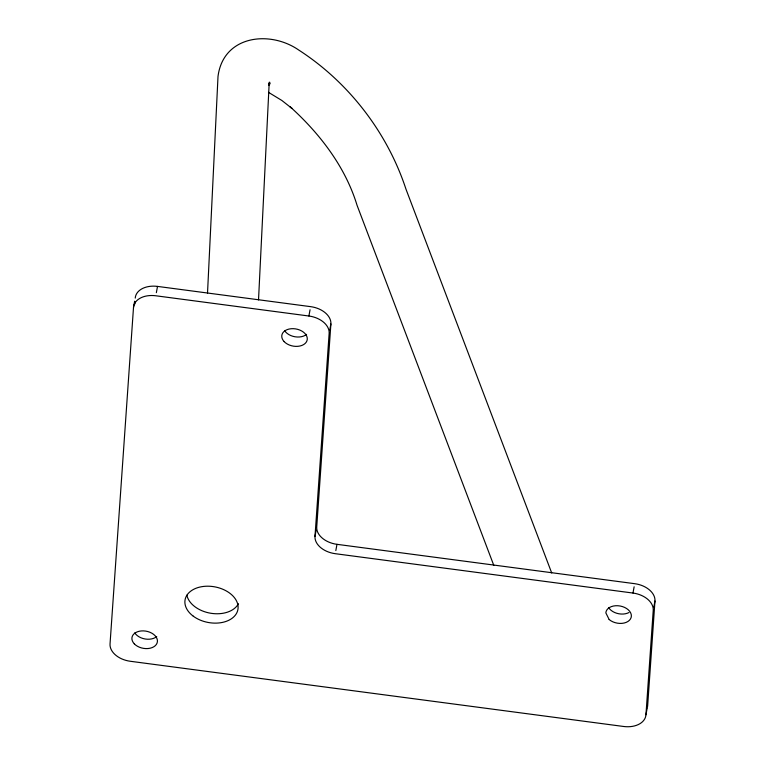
<?xml version="1.0" encoding="UTF-8"?>
<svg xmlns="http://www.w3.org/2000/svg" width="765" height="765" viewBox="0 0 765 765"><rect width="100%" height="100%" fill="white"/><g stroke="black" fill="none" stroke-linecap="round" stroke-linejoin="round"><path stroke-width="1.15" d="M207.516 293.167L218.006 76.462C223.237 35.324 269.854 29.978 298.733 50.041C348.716 82.295 387.415 132.641 405.966 189.146L551.708 572.985M258.522 299.909L269.232 82.218M134.659 301.219L133.502 307.463L110.036 643.948A21.487 14.487 10.5 0 0 130.289 661.266L623.666 726.482A21.487 14.487 10.5 0 0 645.947 714.787L647.104 708.543M134.822 304.049L134.994 301.668M645.947 714.787L653.234 610.365A21.487 14.487 10.5 0 0 632.98 593.047L335.242 553.688A21.487 14.487 10.5 0 1 314.989 536.38L329.151 333.32A21.487 14.487 10.5 0 0 308.897 316.012L155.783 295.768A21.487 14.487 10.5 0 0 133.502 307.463M135.242 298.101A21.487 14.487 10.5 0 1 157.513 286.406L310.638 306.65A21.487 14.487 10.5 0 1 330.891 323.958L316.729 527.018A21.487 14.487 10.5 0 0 336.983 544.326L634.711 583.685A21.487 14.487 10.5 0 1 654.964 601.003L647.678 705.426A21.487 14.487 10.5 0 1 647.142 708.017M156.356 292.651L157.513 286.406M308.897 316.012L310.055 309.768M329.734 330.203L330.891 323.958M314.989 536.38L316.146 530.135M335.825 550.571L336.983 544.326M632.98 593.047L634.137 586.803M653.807 607.238L654.964 601.003M268.764 85.049L269.787 82.285L268.821 83.987M268.783 85.068L270.188 83.586M268.515 92.345L281.874 100.483L291.981 108.439L290.088 106.737C319.703 133.493 345.302 166.684 357.045 205.278L493.808 565.412M238.431 603.69A26.861 18.111 10.5 0 1 210.681 613.243A26.861 18.111 10.5 0 1 186.87 595.151M628.926 612.555A12.89 8.692 10.5 0 1 608.72 607.706M156.729 636.576A12.89 8.692 10.5 0 1 134.793 632.894M306.593 334.353A12.89 8.692 10.5 0 1 284.647 330.671M609.15 619.526L605.842 612.88A12.89 8.692 10.5 0 1 622.49 606.597A12.89 8.692 10.5 0 1 629.346 620.377A12.89 8.692 10.5 0 1 609.15 619.526M193.277 616.179A26.861 18.111 10.5 0 0 237.408 611.417A26.861 18.111 10.5 0 0 203.815 586.401A26.861 18.111 10.5 0 0 193.277 616.179M134.286 643.824A12.89 8.692 10.5 0 0 156.309 644.513A12.89 8.692 10.5 0 0 143.399 630.886A12.89 8.692 10.5 0 0 134.286 643.824M284.15 341.611A12.89 8.692 10.5 0 0 306.163 342.299A12.89 8.692 10.5 0 0 293.263 328.673A12.89 8.692 10.5 0 0 284.15 341.611"/></g></svg>
